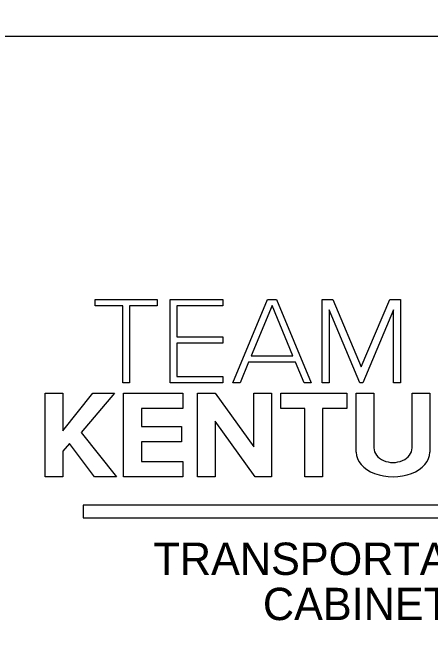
# Model space of a CAD drawing. Extents: x 0 to 36, y 0 to 22.
# Drawn here: x 8.296 to 8.818, y 0.73 to 1.505 of the extents above; entities that cross this region are included whole.
import ezdxf

# ---------------------------------------------------------------- set-up
doc = ezdxf.new("R2010")
doc.units = 0
for name, color, linetype in [('Level 2', 7, 'Continuous'), ('SB_PL_BORDER', 7, 'Continuous'), ('SB_PL_SBL0_PR', 7, 'Continuous'), ('SB_PL_SBL4_PR', 7, 'Continuous')]:
    doc.layers.add(name, color=color, linetype=linetype)

msp = doc.modelspace()

# ---------------------------------------------------------------- linework, layer by layer
at = {"layer": 'Level 2'}
msp.add_lwpolyline([(2.49998, 1.47498), (35.50017, 1.47498), (35.50017, 21.5001), (2.49998, 21.5001)], close=True, dxfattribs=at)
at = {"layer": 'SB_PL_BORDER'}
msp.add_lwpolyline([(35.5002, 21.50012), (2.50001, 21.50012), (2.50001, 1.47501), (0, 0), (0, 22), (36, 22), (36, 0), (0, 0), (2.50001, 1.47501), (35.5002, 1.47501)], close=True, dxfattribs=at)
at = {"layer": 'SB_PL_SBL0_PR'}
for points in [[(8.44243, 1.04201), (8.43388, 1.04201), (8.43388, 1.1383), (8.39953, 1.1383), (8.39953, 1.14612), (8.47678, 1.14612), (8.47678, 1.1383), (8.44243, 1.1383)], [(8.50153, 1.04983), (8.55883, 1.04983), (8.55883, 1.04201), (8.49299, 1.04201), (8.49299, 1.14612), (8.55883, 1.14612), (8.55883, 1.1383), (8.50153, 1.1383), (8.50153, 1.09939), (8.55883, 1.09939), (8.55883, 1.09158), (8.50153, 1.09158)], [(8.66035, 1.04201), (8.64966, 1.06779), (8.59114, 1.06779), (8.58046, 1.04201), (8.57158, 1.04201), (8.61473, 1.14612), (8.62608, 1.14612), (8.66922, 1.04201)], [(8.76739, 1.14612), (8.78067, 1.14612), (8.78067, 1.04201), (8.77212, 1.04201), (8.77212, 1.13323), (8.73361, 1.04201), (8.73021, 1.04201), (8.6917, 1.13323), (8.6917, 1.04201), (8.68315, 1.04201), (8.68315, 1.14612), (8.69643, 1.14612), (8.73191, 1.06208)], [(8.59438, 1.0756), (8.64642, 1.0756), (8.6204, 1.13839)], [(8.42371, 1.0291), (8.38206, 0.97986), (8.42617, 0.92451), (8.39874, 0.92451), (8.36734, 0.96631), (8.35916, 0.95664), (8.35916, 0.92451), (8.33692, 0.92451), (8.33692, 1.0291), (8.35916, 1.0291), (8.35916, 0.98213), (8.39663, 1.0291)], [(8.45712, 0.96806), (8.45712, 0.94377), (8.50894, 0.94377), (8.50894, 0.92451), (8.43488, 0.92451), (8.43488, 1.0291), (8.50894, 1.0291), (8.50894, 1.00984), (8.45712, 1.00984), (8.45712, 0.98746), (8.5073, 0.98746), (8.5073, 0.96806)], [(8.59925, 0.92451), (8.54933, 0.99408), (8.54933, 0.92451), (8.52709, 0.92451), (8.52709, 1.0291), (8.54941, 1.0291), (8.5975, 0.9621), (8.5975, 1.0291), (8.61974, 1.0291), (8.61974, 0.92451)], [(8.68346, 1.00984), (8.68346, 0.92451), (8.66122, 0.92451), (8.66122, 1.00984), (8.63129, 1.00984), (8.63129, 1.0291), (8.71379, 1.0291), (8.71379, 1.00984)], [(8.38447, 0.8731), (9.08899, 0.8731), (9.08899, 0.8889), (8.38447, 0.8889)]]:
    msp.add_lwpolyline(points, close=True, dxfattribs=at)
for points in [[(8.72546, 0.95527), (8.72546, 1.0291), (8.7477, 1.0291), (8.7477, 0.96067)], [(8.79535, 0.96067), (8.79535, 1.0291), (8.81759, 1.0291), (8.81759, 0.95527)]]:
    msp.add_lwpolyline(points, dxfattribs=at)
for centre, major_axis, ratio in [((8.77153, 0.95527), (-0.04606, 0), 0.667906), ((8.77153, 0.96067), (-0.02382, 0), 0.766361)]:
    msp.add_ellipse(centre, major_axis=major_axis, ratio=ratio, start_param=0, end_param=3.141593, dxfattribs=at)
at = {"layer": 'SB_PL_SBL4_PR'}
msp.add_line((2.50001, 1.47501), (35.5002, 1.47501), dxfattribs=at)

# ---------------------------------------------------------------- texts
at = {"layer": 'SB_PL_SBL0_PR'}
for s, height, p in [('TRANSPORTATION', 0.0403418, (8.47231, 0.80197)), ('CABINET', 0.040342, (8.60894, 0.74549))]:
    msp.add_text(s, height=height, dxfattribs=at).set_placement(p)

doc.saveas('drawing.dxf')
